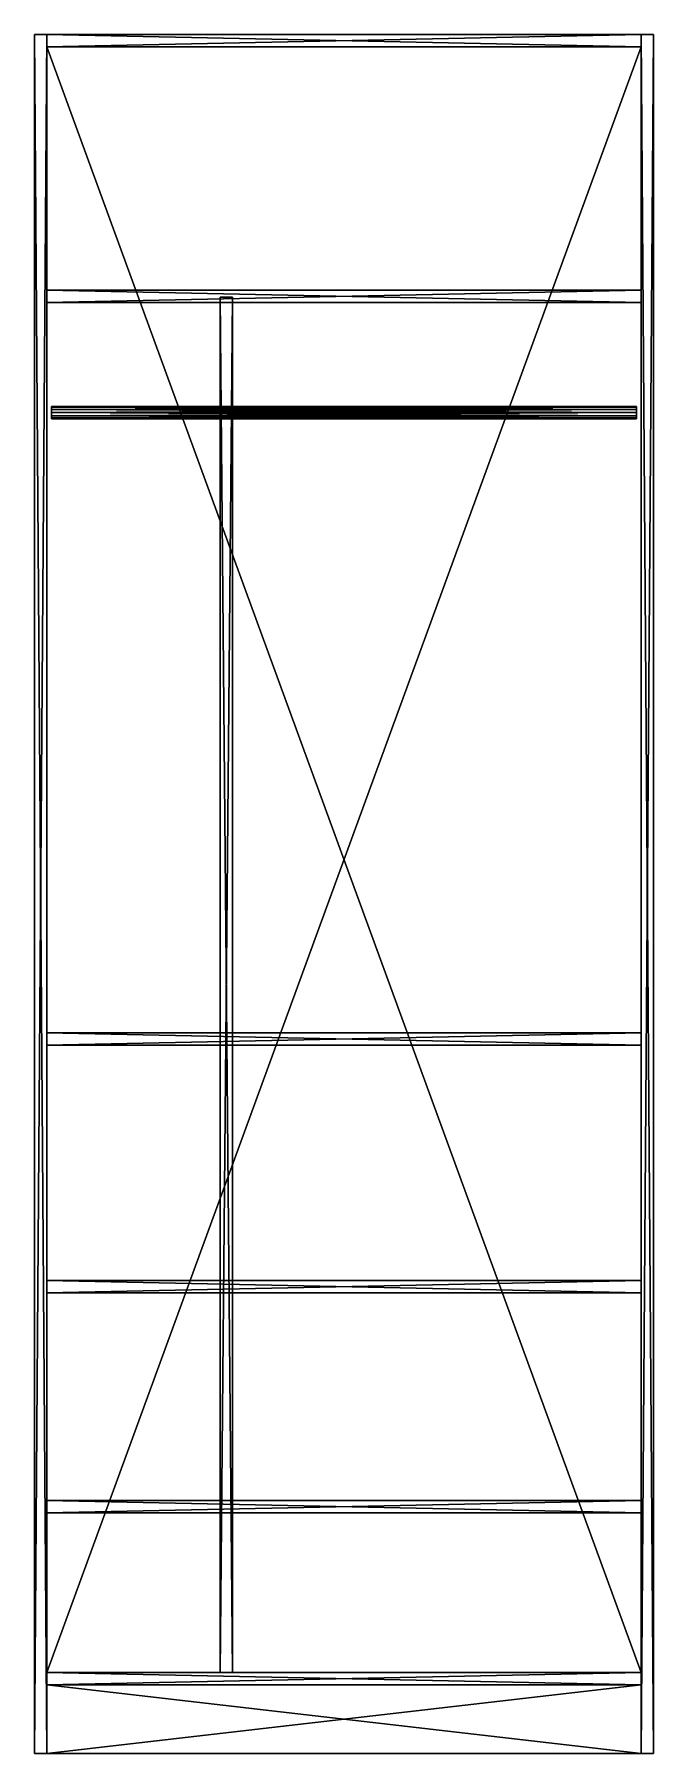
# Model space of a CAD drawing. Header units: millimetres. Extents: x 0 to 900, y 0 to 2500.
import ezdxf

# ---------------------------------------------------------------- set-up
doc = ezdxf.new("R2010")
doc.units = ezdxf.units.MM
for name, color, linetype in [('ARKALIK', 7, 'Continuous'), ('ASKILIK', 7, 'Continuous'), ('BAZA', 7, 'Continuous'), ('DIKME', 7, 'Continuous'), ('GOVDE', 7, 'Continuous'), ('RAF', 7, 'Continuous')]:
    doc.layers.add(name, color=color, linetype=linetype)

msp = doc.modelspace()

# ---------------------------------------------------------------- linework, layer by layer
at = {"layer": 'ARKALIK'}
for points in [[(18, 118, 600), (18, 2482, 600), (18, 118, 592)], [(18, 118, 592), (18, 2482, 600), (18, 2482, 592)], [(18, 2482, 592), (882, 118, 592), (18, 118, 592)], [(18, 118, 600), (882, 2482, 600), (18, 2482, 600)], [(882, 118, 600), (882, 2482, 600), (18, 118, 600)], [(18, 2482, 600), (882, 2482, 600), (18, 2482, 592)], [(882, 2482, 592), (882, 118, 592), (18, 2482, 592)], [(18, 2482, 592), (882, 2482, 600), (882, 2482, 592)], [(882, 2482, 592), (882, 118, 600), (882, 118, 592)], [(882, 2482, 600), (882, 118, 600), (882, 2482, 592)], [(882, 118, 592), (18, 118, 600), (18, 118, 592)], [(882, 118, 600), (18, 118, 600), (882, 118, 592)]]:
    msp.add_3dface(points, dxfattribs=at)
at = {"layer": 'ASKILIK'}
for points in [[(25, 1957.8, 265.5), (25, 1950, 270), (25, 1959, 270)], [(25, 1957.8, 265.5), (25, 1959, 270), (875, 1957.8, 265.5)], [(875, 1957.8, 265.5), (25, 1959, 270), (875, 1959, 270)], [(25, 1959, 270), (25, 1950, 270), (25, 1957.8, 274.5)], [(25, 1959, 270), (25, 1957.8, 274.5), (875, 1959, 270)], [(875, 1959, 270), (25, 1957.8, 274.5), (875, 1957.8, 274.5)], [(25, 1954.5, 262.2), (25, 1950, 270), (25, 1957.8, 265.5)], [(25, 1954.5, 262.2), (25, 1957.8, 265.5), (875, 1954.5, 262.2)], [(875, 1954.5, 262.2), (25, 1957.8, 265.5), (875, 1957.8, 265.5)], [(25, 1957.8, 274.5), (25, 1950, 270), (25, 1954.5, 277.8)], [(25, 1957.8, 274.5), (25, 1954.5, 277.8), (875, 1957.8, 274.5)], [(875, 1957.8, 274.5), (25, 1954.5, 277.8), (875, 1954.5, 277.8)], [(25, 1950, 261), (25, 1950, 270), (25, 1954.5, 262.2)], [(25, 1950, 261), (25, 1954.5, 262.2), (875, 1950, 261)], [(875, 1950, 261), (25, 1954.5, 262.2), (875, 1954.5, 262.2)], [(25, 1954.5, 277.8), (25, 1950, 270), (25, 1950, 279)], [(25, 1954.5, 277.8), (25, 1950, 279), (875, 1954.5, 277.8)], [(875, 1954.5, 277.8), (25, 1950, 279), (875, 1950, 279)], [(25, 1950, 279), (25, 1950, 270), (25, 1945.5, 277.8)], [(25, 1950, 279), (25, 1945.5, 277.8), (875, 1950, 279)], [(875, 1950, 279), (25, 1945.5, 277.8), (875, 1945.5, 277.8)], [(25, 1945.5, 277.8), (25, 1950, 270), (25, 1942.2, 274.5)], [(25, 1942.2, 274.5), (25, 1950, 270), (25, 1941, 270)], [(25, 1941, 270), (25, 1950, 270), (25, 1942.2, 265.5)], [(25, 1942.2, 265.5), (25, 1950, 270), (25, 1945.5, 262.2)], [(25, 1945.5, 262.2), (25, 1950, 270), (25, 1950, 261)], [(25, 1945.5, 262.2), (25, 1950, 261), (875, 1945.5, 262.2)], [(875, 1945.5, 262.2), (25, 1950, 261), (875, 1950, 261)], [(875, 1957.8, 265.5), (875, 1959, 270), (875, 1950, 270)], [(875, 1959, 270), (875, 1957.8, 274.5), (875, 1950, 270)], [(875, 1954.5, 262.2), (875, 1957.8, 265.5), (875, 1950, 270)], [(875, 1957.8, 274.5), (875, 1954.5, 277.8), (875, 1950, 270)], [(875, 1950, 261), (875, 1954.5, 262.2), (875, 1950, 270)], [(875, 1954.5, 277.8), (875, 1950, 279), (875, 1950, 270)], [(875, 1950, 279), (875, 1945.5, 277.8), (875, 1950, 270)], [(875, 1945.5, 277.8), (875, 1942.2, 274.5), (875, 1950, 270)], [(875, 1942.2, 274.5), (875, 1941, 270), (875, 1950, 270)], [(875, 1941, 270), (875, 1942.2, 265.5), (875, 1950, 270)], [(875, 1942.2, 265.5), (875, 1945.5, 262.2), (875, 1950, 270)], [(875, 1945.5, 262.2), (875, 1950, 261), (875, 1950, 270)], [(25, 1945.5, 277.8), (25, 1942.2, 274.5), (875, 1945.5, 277.8)], [(875, 1945.5, 277.8), (25, 1942.2, 274.5), (875, 1942.2, 274.5)], [(25, 1942.2, 265.5), (25, 1945.5, 262.2), (875, 1942.2, 265.5)], [(875, 1942.2, 265.5), (25, 1945.5, 262.2), (875, 1945.5, 262.2)], [(25, 1942.2, 274.5), (25, 1941, 270), (875, 1942.2, 274.5)], [(875, 1942.2, 274.5), (25, 1941, 270), (875, 1941, 270)], [(25, 1941, 270), (25, 1942.2, 265.5), (875, 1941, 270)], [(875, 1941, 270), (25, 1942.2, 265.5), (875, 1942.2, 265.5)]]:
    msp.add_3dface(points, dxfattribs=at)
at = {"layer": 'BAZA'}
for points in [[(18, 0, 38), (18, 100, 38), (18, 0)], [(18, 0), (18, 100, 38), (18, 100)], [(18, 100), (882, 0), (18, 0)], [(18, 0, 38), (882, 100, 38), (18, 100, 38)], [(882, 0, 38), (882, 100, 38), (18, 0, 38)], [(18, 100, 38), (882, 100, 38), (18, 100)], [(882, 100), (882, 0), (18, 100)], [(18, 100), (882, 100, 38), (882, 100)], [(882, 100), (882, 0, 38), (882, 0)], [(882, 100, 38), (882, 0, 38), (882, 100)], [(882, 0), (18, 0, 38), (18, 0)], [(882, 0, 38), (18, 0, 38), (882, 0)]]:
    msp.add_3dface(points, dxfattribs=at)
at = {"layer": 'DIKME'}
for points in [[(270, 118, 588), (270, 2118, 588), (270, 118)], [(270, 118), (270, 2118, 588), (270, 2118)], [(270, 2118), (288, 118), (270, 118)], [(270, 118, 588), (288, 2118, 588), (270, 2118, 588)], [(288, 118, 588), (288, 2118, 588), (270, 118, 588)], [(270, 2118, 588), (288, 2118, 588), (270, 2118)], [(288, 2118), (288, 118), (270, 2118)], [(270, 2118), (288, 2118, 588), (288, 2118)], [(288, 2118), (288, 118, 588), (288, 118)], [(288, 2118, 588), (288, 118, 588), (288, 2118)], [(288, 118), (270, 118, 588), (270, 118)], [(288, 118, 588), (270, 118, 588), (288, 118)]]:
    msp.add_3dface(points, dxfattribs=at)
at = {"layer": 'GOVDE'}
for points in [[(0, 0, 600), (0, 2500, 600), (0, 0)], [(0, 0), (0, 2500, 600), (0, 2500)], [(0, 2500), (18, 0), (0, 0)], [(0, 0, 600), (18, 2500, 600), (0, 2500, 600)], [(18, 0, 600), (18, 2500, 600), (0, 0, 600)], [(0, 2500, 600), (18, 2500, 600), (0, 2500)], [(18, 2500), (18, 0), (0, 2500)], [(0, 2500), (18, 2500, 600), (18, 2500)], [(18, 2500), (18, 0, 600), (18, 0)], [(18, 2500, 600), (18, 0, 600), (18, 2500)], [(18, 2482, 600), (18, 2500, 600), (18, 2482)], [(18, 2482), (18, 2500, 600), (18, 2500)], [(18, 2500), (882, 2482), (18, 2482)], [(18, 2482, 600), (882, 2500, 600), (18, 2500, 600)], [(882, 2482, 600), (882, 2500, 600), (18, 2482, 600)], [(18, 2500, 600), (882, 2500, 600), (18, 2500)], [(882, 2500), (882, 2482), (18, 2500)], [(18, 2500), (882, 2500, 600), (882, 2500)], [(882, 0, 600), (882, 2500, 600), (882, 0)], [(882, 0), (882, 2500, 600), (882, 2500)], [(882, 2500), (900, 0), (882, 0)], [(882, 0, 600), (900, 2500, 600), (882, 2500, 600)], [(900, 0, 600), (900, 2500, 600), (882, 0, 600)], [(882, 2500, 600), (900, 2500, 600), (882, 2500)], [(900, 2500), (900, 0), (882, 2500)], [(882, 2500), (900, 2500, 600), (900, 2500)], [(882, 2500), (882, 2482, 600), (882, 2482)], [(882, 2500, 600), (882, 2482, 600), (882, 2500)], [(900, 2500), (900, 0, 600), (900, 0)], [(900, 2500, 600), (900, 0, 600), (900, 2500)], [(882, 2482), (18, 2482, 600), (18, 2482)], [(882, 2482, 600), (18, 2482, 600), (882, 2482)], [(18, 100, 600), (18, 118, 600), (18, 100)], [(18, 100), (18, 118, 600), (18, 118)], [(18, 118), (882, 100), (18, 100)], [(18, 100, 600), (882, 118, 600), (18, 118, 600)], [(882, 100, 600), (882, 118, 600), (18, 100, 600)], [(18, 118, 600), (882, 118, 600), (18, 118)], [(882, 118), (882, 100), (18, 118)], [(18, 118), (882, 118, 600), (882, 118)], [(882, 100), (18, 100, 600), (18, 100)], [(882, 100, 600), (18, 100, 600), (882, 100)], [(882, 118), (882, 100, 600), (882, 100)], [(882, 118, 600), (882, 100, 600), (882, 118)], [(18, 0), (0, 0, 600), (0, 0)], [(18, 0, 600), (0, 0, 600), (18, 0)], [(900, 0), (882, 0, 600), (882, 0)], [(900, 0, 600), (882, 0, 600), (900, 0)]]:
    msp.add_3dface(points, dxfattribs=at)
at = {"layer": 'RAF'}
for points in [[(18, 2110, 588), (18, 2128, 588), (18, 2110)], [(18, 2110), (18, 2128, 588), (18, 2128)], [(18, 2128), (882, 2110), (18, 2110)], [(18, 2110, 588), (882, 2128, 588), (18, 2128, 588)], [(882, 2110, 588), (882, 2128, 588), (18, 2110, 588)], [(18, 2128, 588), (882, 2128, 588), (18, 2128)], [(882, 2128), (882, 2110), (18, 2128)], [(18, 2128), (882, 2128, 588), (882, 2128)], [(882, 2128), (882, 2110, 588), (882, 2110)], [(882, 2128, 588), (882, 2110, 588), (882, 2128)], [(882, 2110), (18, 2110, 588), (18, 2110)], [(882, 2110, 588), (18, 2110, 588), (882, 2110)], [(18, 1030, 588), (18, 1048, 588), (18, 1030)], [(18, 1030), (18, 1048, 588), (18, 1048)], [(18, 1048), (882, 1030), (18, 1030)], [(18, 1030, 588), (882, 1048, 588), (18, 1048, 588)], [(882, 1030, 588), (882, 1048, 588), (18, 1030, 588)], [(18, 1048, 588), (882, 1048, 588), (18, 1048)], [(882, 1048), (882, 1030), (18, 1048)], [(18, 1048), (882, 1048, 588), (882, 1048)], [(882, 1030), (18, 1030, 588), (18, 1030)], [(882, 1030, 588), (18, 1030, 588), (882, 1030)], [(882, 1048), (882, 1030, 588), (882, 1030)], [(882, 1048, 588), (882, 1030, 588), (882, 1048)], [(18, 670, 588), (18, 688, 588), (18, 670)], [(18, 670), (18, 688, 588), (18, 688)], [(18, 688), (882, 670), (18, 670)], [(18, 670, 588), (882, 688, 588), (18, 688, 588)], [(882, 670, 588), (882, 688, 588), (18, 670, 588)], [(18, 688, 588), (882, 688, 588), (18, 688)], [(882, 688), (882, 670), (18, 688)], [(18, 688), (882, 688, 588), (882, 688)], [(882, 688), (882, 670, 588), (882, 670)], [(882, 688, 588), (882, 670, 588), (882, 688)], [(882, 670), (18, 670, 588), (18, 670)], [(882, 670, 588), (18, 670, 588), (882, 670)], [(18, 350, 588), (18, 368, 588), (18, 350)], [(18, 350), (18, 368, 588), (18, 368)], [(18, 368), (882, 350), (18, 350)], [(18, 350, 588), (882, 368, 588), (18, 368, 588)], [(882, 350, 588), (882, 368, 588), (18, 350, 588)], [(18, 368, 588), (882, 368, 588), (18, 368)], [(882, 368), (882, 350), (18, 368)], [(18, 368), (882, 368, 588), (882, 368)], [(882, 350), (18, 350, 588), (18, 350)], [(882, 350, 588), (18, 350, 588), (882, 350)], [(882, 368), (882, 350, 588), (882, 350)], [(882, 368, 588), (882, 350, 588), (882, 368)]]:
    msp.add_3dface(points, dxfattribs=at)

doc.saveas('drawing.dxf')
